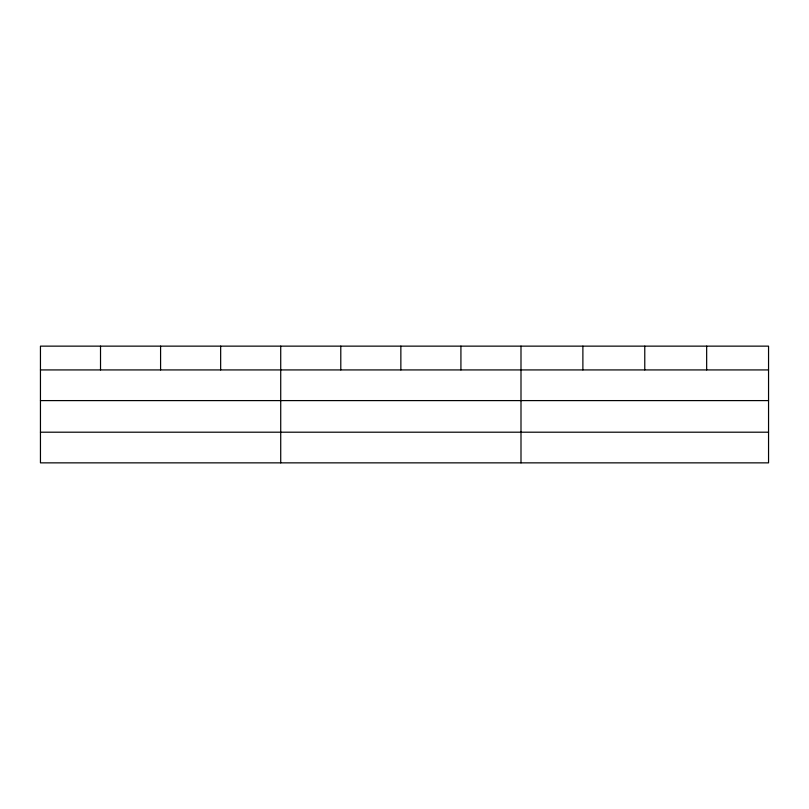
<?xml version="1.0" encoding="UTF-8"?>
<svg xmlns="http://www.w3.org/2000/svg" width="809" height="809" viewBox="0 0 809 809"><rect width="100%" height="100%" fill="white"/><g stroke="black" fill="none" stroke-linecap="round" stroke-linejoin="round"><path stroke-width="1.21" d="M768.55 400.597L768.55 346.141L40.45 346.141L40.45 462.859L768.55 462.859L768.55 400.597L40.45 400.597M40.45 369.925L768.55 369.925M40.45 432.198L768.55 432.198M706.661 346.141L706.661 369.925M644.773 346.141L644.773 369.925M582.885 346.141L582.885 369.925M520.996 346.141L520.996 462.859M460.928 346.141L460.928 369.925M400.859 346.141L400.859 369.925M340.791 346.141L340.791 369.925M280.723 346.141L280.723 462.859M220.655 346.141L220.655 369.925M160.587 346.141L160.587 369.925M100.518 346.141L100.518 369.925"/></g></svg>
